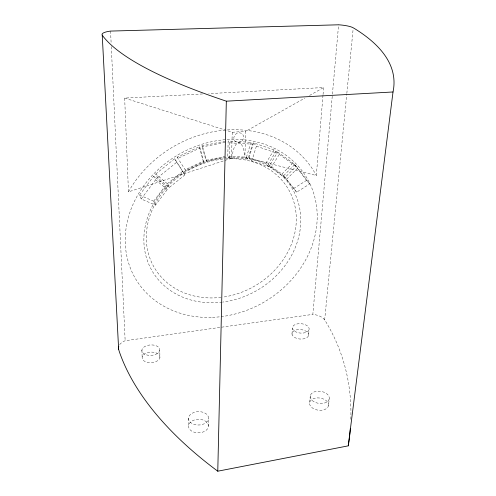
<?xml version="1.0" encoding="UTF-8"?>
<svg xmlns="http://www.w3.org/2000/svg" width="496" height="496" viewBox="0 0 496 496"><rect width="100%" height="100%" fill="white"/><g stroke="black" fill="none" stroke-linecap="round" stroke-linejoin="round"><path stroke-width="0.37" stroke-dasharray="2.48 1.86" d="M208.487 426.027A9.982 6.746 -1.4 0 0 193.638 420.236A9.982 6.746 -1.4 0 0 193.39 431.929A9.982 6.746 -1.4 0 0 208.487 426.027L208.605 418.295A10.044 6.696 -1.3 0 0 193.663 412.536A10.044 6.696 -1.3 0 0 193.421 424.142A10.044 6.696 -1.3 0 0 208.605 418.295M227.776 156.209L228.154 141L250.976 142.346L252.507 144.162L247.95 159.067L229.177 158.106L227.776 156.209L246.456 157.176L247.95 159.067M229.177 158.106L229.567 142.829L228.154 141M202.56 93.955L124.67 98.078L128.452 191.878L231.52 158.28L232.233 132.271L226.337 130.392M322.989 95.263L316.318 175.51L244.844 157.207L245.774 131.31L304.842 98.109M291.983 334.174L292.423 328.259M323.057 94.488L323.634 87.544L208.729 93.626M308.555 335.587A8.376 4.749 5.3 0 0 297.346 329.673A8.376 4.749 5.3 0 0 295.027 337.664A8.376 4.749 5.3 0 0 308.555 335.587L309.07 329.673A8.413 4.712 5.2 0 0 297.811 323.795A8.413 4.712 5.2 0 0 295.486 331.725A8.413 4.712 5.2 0 0 309.07 329.673M350.839 419.238A569.092 312.468 -19.1 0 0 325.984 322.022L324.657 319.951A13.175 7.248 5.7 0 0 312.833 314.39L332.363 94.885M332.432 94.116L338.601 24.8M309.671 402.38L310.298 395.622M324.657 319.951L346.76 94.116M346.84 93.347L353.102 29.376M328.495 405.697A9.567 6.132 7.7 0 0 315.493 398.108A9.567 6.132 7.7 0 0 313.218 408.506A9.567 6.132 7.7 0 0 328.495 405.697L329.22 398.927A9.616 6.088 7.6 0 0 316.144 391.387A9.616 6.088 7.6 0 0 313.869 401.704A9.616 6.088 7.6 0 0 329.22 398.927M231.52 158.28C233.033 152.886 233.151 145.13 238.688 142.209L240.021 142.581C243.79 146.37 243.976 152.229 244.844 157.207M246.456 157.176L250.976 142.346M249.035 157.66L253.568 142.854L274.034 149.885L277.022 153.233L268.764 166.73L251.782 161.107L249.035 157.66L265.875 163.265L268.764 166.73M251.782 161.107L256.382 146.171L253.568 142.854M265.875 163.265L274.034 149.885M268.094 164.381L276.253 151.026L292.931 162.979L296.056 166.402L284.927 177.562L271.002 167.846L268.094 164.381L281.92 174.04L284.927 177.562M271.002 167.846L279.26 154.38L276.253 151.026M139.537 195.064L153.766 176.086L165.366 185.752L167.282 189.553L155.477 205.146L141.193 198.983L139.537 195.064L153.692 201.202L155.477 205.146M141.193 198.983L155.577 179.831L153.766 176.086M153.692 201.202L165.366 185.752M281.92 174.04L292.931 162.979M283.638 175.677L294.636 164.641L297.774 168.07L309.727 183.942L296.664 192.157L283.638 175.677L296.664 192.157M286.657 179.211L297.774 168.07M155.75 174.028L174.685 158.689L184.896 174.89L169.279 187.507L157.585 177.754L155.75 174.028L167.338 183.718L169.279 187.507M157.585 177.754L176.725 162.26L174.685 158.689M167.338 183.718L182.795 171.232M293.589 188.542L306.522 180.408L309.727 183.942M309.541 95.468L323.634 87.544M199.237 146.748L203.23 161.194L185.225 169.706L185.963 170.971L204.036 162.428L200.037 147.938L199.237 146.748L177.14 157.151L177.859 158.385L200.037 147.938M225.382 141.193L201.965 145.849L205.927 160.295L225.035 156.414M205.927 160.295L206.627 161.349L223.572 157.902M201.965 145.849L202.659 146.866L226.145 142.191M119.697 344.59A14.248 8.215 -4.2 0 1 125.153 340.721L312.833 314.39M232.233 132.271L245.774 131.31M229.567 142.829L252.507 144.162M124.67 98.078L225.599 130.163M256.382 146.171L277.022 153.233M279.26 154.38L296.056 166.402M155.577 179.831L167.282 189.553M294.636 164.641L306.522 180.408M203.23 161.194L204.036 162.428M176.725 162.26L184.896 174.89M177.14 157.151L185.963 170.971M202.659 146.866L206.627 161.349M110.565 31.081L111.147 43.462M111.29 46.562L125.153 340.721M141.899 350.021L142.154 357.263M159.768 350.188A8.971 5.233 -3.2 0 1 145.818 354.69A8.971 5.233 -3.2 0 1 146.897 345.594A8.971 5.233 -3.2 0 1 159.768 350.188L159.929 357.418A8.928 5.276 -3.4 0 1 146.053 361.968A8.928 5.276 -3.4 0 1 147.12 352.792A8.928 5.276 -3.4 0 1 159.929 357.418M188.523 418.202L188.53 425.946M222.165 302.157A81.257 69.645 -30.3 0 1 154.33 202.455A81.257 69.645 -30.3 0 1 290.104 185.275A81.257 69.645 -30.3 0 1 222.909 302.064M128.452 191.878A108.94 93.49 -30.3 0 1 224.645 130.15A108.94 93.49 -30.3 0 1 316.318 175.51M225.804 158.881A77.649 66.669 -30.3 0 1 296.292 220.621A77.649 66.669 -30.3 0 1 222.561 297.178M221.08 297.364A77.649 66.669 -30.3 0 1 146.32 235.705A77.649 66.669 -30.3 0 1 225.023 158.937M240.411 142.042L237.882 142.507A5.14 4.638 -41.7 0 1 234.472 135.662A5.14 4.638 -41.7 0 1 242.507 134.168A5.14 4.638 -41.7 0 1 240.411 142.042M212.486 317.359A99.398 85.262 -30.3 0 0 308.369 180.612A99.398 85.262 -30.3 0 0 142.786 187.135A99.398 85.262 -30.3 0 0 212.486 317.359"/><path stroke-width="0.74" d="M217.775 471.2L226.331 101.178A504.575 101.004 6.6 0 1 103.025 36.251L102.232 35.086A17.546 3.999 0.3 0 1 110.565 31.081L338.601 24.8A15.977 3.429 3.7 0 1 353.251 27.832L355.006 28.861A806.893 185.888 -5.9 0 1 393.018 91.977L348.26 445.848L217.775 471.2A402.231 204.03 13.4 0 1 119.369 351.782L118.649 349.438L102.232 35.086M226.331 101.178L393.018 91.977M350.343 428.414A569.092 312.468 -19.1 0 1 348.26 445.848M118.649 349.438A14.248 8.215 -4.2 0 1 118.804 346.177"/></g></svg>
